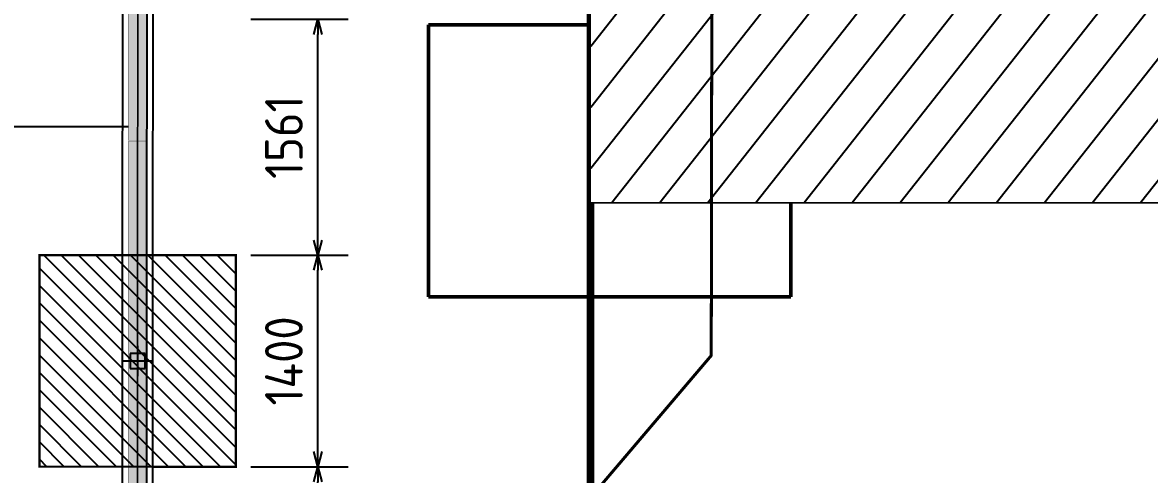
# Model space of a CAD drawing. Header units: centimetres. Extents: x -6122352 to 4157695, y -1694241 to 1947892.
# Drawn here: x 200890 to 208353, y -195084 to -192094 of the extents above; entities that cross this region are included whole.
import ezdxf
from ezdxf.xclip import XClip

# ---------------------------------------------------------------- set-up
doc = ezdxf.new("R2010")
doc.units = ezdxf.units.CM
doc.header["$MEASUREMENT"] = 0
doc.header["$XCLIPFRAME"] = 2
doc.header["$PDMODE"] = 66
doc.header["$PDSIZE"] = 100
doc.linetypes.add('DASHED2', pattern=[0.375, 0.25, -0.125])
doc.linetypes.add('XR-AR-END-SETTING OUT PLAN$0$23261-XR-AR-SI-GF$0$HIDDEN', pattern=[0.375, 0.25, -0.125])
for name, color, linetype in [('00-MI-DIM', 7, 'Continuous'), ('23585-XR-AR-BOUNDARY WALLS AND SETBACKS$0$setback', 7, 'XR-AR-END-SETTING OUT PLAN$0$23261-XR-AR-SI-GF$0$HIDDEN'), ('@MI-FOOTINGS', 7, 'Continuous'), ('@MI-MEP', 7, 'Continuous'), ('@MI-REF LAYER', 7, 'Continuous'), ('@MI-TYPE-02', 6, 'Continuous'), ('B_TH_6', 7, 'Continuous')]:
    doc.layers.add(name, color=color, linetype=linetype)
doc.layers.add('08-Compound Wall-2', color=6, linetype='Continuous', lineweight=25, true_color=0xff00ff)
doc.layers.add('23585-XR-AR-DAMAC PLOT LIMITS$0$1-End units', color=7, linetype='Continuous', lineweight=5, true_color=0xf8991e)
for name, color, linetype, lineweight in [('@ Foundations', 4, 'DASHED2', 50), ('A-ANNO-TEXT', 3, 'Continuous', 25), ('XR-AR-END-SETTING OUT PLAN$0$23585-XR-AR-END-GROUND FLOOR$0$A-GLAZ-SILL', 8, 'Continuous', 5), ('XR-AR-END-SETTING OUT PLAN$0$23585-XR-AR-END-GROUND FLOOR$0$A-GLAZ-WNDO', 232, 'Continuous', 9), ('XR-AR-END-SETTING OUT PLAN$0$23585-XR-AR-END-GROUND FLOOR$0$A-WALL', 7, 'Continuous', 30), ('XR-AR-END-SETTING OUT PLAN$0$23585-XR-AR-END-GROUND FLOOR$0$S-COLS', 51, 'Continuous', 40), ('XR-AR-END-SETTING OUT PLAN$0$23585-XR-AR-END-GROUND FLOOR$0$S-COLS-PATT', 8, 'Continuous', 5)]:
    doc.layers.add(name, color=color, linetype=linetype, lineweight=lineweight)
doc.styles.add('DIMTEXT', font='romans.shx', dxfattribs={"width": 0.8})
doc.styles.add('Schueco-BEMSTIL', font='isocpeur.ttf', dxfattribs={"width": 0.9})
doc.dimstyles.new('DIM-25', dxfattribs={"dimscale": 25, "dimtxt": 2.5, "dimasz": 2.5, "dimexe": 1.25, "dimexo": 0.625, "dimgap": 1, "dimtad": 1, "dimdec": 0, "dimdsep": 46, "dimtxsty": 'DIMTEXT', "dimblk": 'AROW', "dimcen": 2.5, "dimse1": 1, "dimse2": 1, "dimclrd": 1, "dimclre": 1, "dimclrt": 2, "dimadec": 0, "dimazin": 0, "dimtfac": 1, "dimtdec": 0, "dimtmove": 0, "dimatfit": 3, "dimfxl": 1, "dimarcsym": 0})
doc.dimstyles.new('MI- JWC-TXT-2.5 MM', dxfattribs={"dimscale": 1.5, "dimtxt": 2.5, "dimasz": 1, "dimexe": 2, "dimexo": 1, "dimgap": 1, "dimtad": 1, "dimdec": 0, "dimdsep": 46, "dimtxsty": 'Schueco-BEMSTIL', "dimblk": 'OPEN30', "dimcen": 0, "dimdle": 2, "dimclrd": 140, "dimclre": 8, "dimclrt": 40, "dimadec": 0, "dimazin": 2, "dimtfac": 1, "dimtdec": 0, "dimtix": 1, "dimtmove": 2, "dimatfit": 3, "dimldrblk": 'OPEN', "dimfxl": 2, "dimlwd": -1, "dimlwe": -1, "dimarcsym": 0})

# ---------------------------------------------------------------- blocks, each defined once
blk = doc.blocks.new('23585-XR-AR-BOUNDARY WALLS AND SETBACKS')
at = {"layer": '08-Compound Wall-2'}
for points in [[(496656.9377865804, 2768927.505272538), (496674.559058107, 2768911.359228566)], [(496656.8026714497, 2768927.357814403), (496674.4239441646, 2768911.211769342)]]:
    blk.add_lwpolyline(points, dxfattribs=at)
at = {"layer": '23585-XR-AR-BOUNDARY WALLS AND SETBACKS$0$setback', "ltscale": 40, "const_width": 0.05}
blk.add_lwpolyline([(496708.0406438045, 2768950.120043312), (496693.663791774, 2768963.294233718), (496689.5103761934, 2768958.761377597), (496685.4569982172, 2768954.337601631), (496681.4035982172, 2768949.913801632), (496677.3501982168, 2768945.490001631), (496673.296798217, 2768941.066201632), (496669.2433525761, 2768936.642551821), (496665.1899982168, 2768932.218801632), (496661.0350974354, 2768927.684276163), (496675.4122998838, 2768914.510712463), (496679.567171471, 2768919.045071644), (496683.6205508898, 2768923.468849182), (496687.6739508901, 2768927.892649183, -5.629847360037671e-06), (496687.6739755599, 2768927.892676106), (496691.72737371, 2768932.316274087), (496695.7807508893, 2768936.740049183), (496699.8341508901, 2768941.163849182), (496703.8875508895, 2768945.587649183), (496708.0406438045, 2768950.120043312)], format="xyb", dxfattribs=at)
blk = doc.blocks.new('A$C9d9485f6')
at = {"layer": 'A-ANNO-TEXT', "rotation": 312.4881850805905}
blk.add_blockref('23585-XR-AR-BOUNDARY WALLS AND SETBACKS', (-2377088.534775567, -1504219.252137818), dxfattribs=at)
blk = doc.blocks.new('23585-XR-AR-DAMAC PLOT LIMITS')
at = {"layer": '23585-XR-AR-DAMAC PLOT LIMITS$0$1-End units', "color": 251, "true_color": 0x636466}
for points in [[(496656.7965000002, 2768927.4991), (496662.9780999999, 2768934.2455), (496680.6731000002, 2768918.0317), (496674.4914999995, 2768911.285499999)], [(496650.6149000004, 2768920.752900001), (496656.7965000002, 2768927.4991), (496674.4914999995, 2768911.285499999), (496668.3101000004, 2768904.539100001)]]:
    blk.add_lwpolyline(points, close=True, dxfattribs=at)
blk = doc.blocks.new('A$Cf093b529')
at = {"layer": 'A-ANNO-TEXT'}
blk.add_blockref('23585-XR-AR-DAMAC PLOT LIMITS', (-495391.9901121984, -2768603.441896566), dxfattribs=at)
blk = doc.blocks.new('A$Cdfac6afe')
at = {"color": 1, "true_color": 0xeb0000, "const_width": 0.008}
blk.add_lwpolyline([(54.30210460536182, -0.0001132907345890999), (54.30212188418955, -23.99998516379856), (45.15206074342132, -24.00014000432566), (39.15205590939149, -24.00017810286954), (33.15205107722431, -24.00021620094776), (27.15219370182604, -24.00011918554083), (21.1521888691932, -24.00015728361905), (15.15204892121255, -24.00004792306572), (9.152044089045376, -24.00008602114394), (-0.0005602119490504265, -24.00012975861318), (0, 0), (9.152174268849194, -7.903296500444412e-05), (15.15231421589851, -0.0001883944496512413), (21.15231904899701, -0.0001502949744462967), (27.15232388256118, -0.000112197594717145), (33.15204614261165, -6.175367161631584e-05), (39.15205097524449, -2.365559339523315e-05), (45.15205580927432, 1.444295048713684e-05)], close=True, dxfattribs=at)
blk = doc.blocks.new('A$Ca33b49e3')
at = {"color": 1, "true_color": 0xeb0000, "const_width": 0.007999999999999998}
blk.add_lwpolyline([(54.29814858036116, -0.0001609371975064278), (54.29720834223554, -24.00027834693901), (45.14985016500577, -24.00008945981972), (39.14984533144161, -24.0001031961292), (33.14984049880877, -24.00011693080887), (27.14983566477895, -24.00013066711836), (21.14997829124331, -24.00000928901136), (15.14997345674783, -24.00002302508801), (9.149968625046313, -24.00003675976768), (-8.017243817448616e-05, -23.9998718732968), (-4.656612873077393e-10, 0), (9.150196255650371, -2.977252006530762e-05), (15.15020108781755, -1.603760756552219e-05), (21.15005846275017, -0.0001374147832393646), (27.15006329538301, -0.0001236796379089355), (33.15006812987849, -0.0001099442597478628), (39.15007296204567, -9.620841592550278e-05), (45.15007779607549, -8.247233927249908e-05)], close=True, dxfattribs=at)
blk = doc.blocks.new('XR-AR-END-SETTING OUT PLAN$0$23585-XR-AR-END-GROUND FLOOR$0$A$C75a8815d')
at = {"layer": 'XR-AR-END-SETTING OUT PLAN$0$23585-XR-AR-END-GROUND FLOOR$0$S-COLS', "color": 252, "lineweight": 30}
blk.add_lwpolyline([(3.814697265625e-06, 0.001664876937866211), (3.814697265625e-06, 550.001665353775), (250.0000038146973, 550.0016646385193), (250.0000038146973, 0.001665115356445312)], close=True, dxfattribs=at)
blk = doc.blocks.new('XR-AR-END-SETTING OUT PLAN')
at = {"layer": 'XR-AR-END-SETTING OUT PLAN$0$23585-XR-AR-END-GROUND FLOOR$0$A-GLAZ-SILL', "color": 8}
blk.add_line((3250.100986972451, 6049.997144699097), (3250.10133947432, 8199.998291492462), dxfattribs=at)
at = {"layer": 'XR-AR-END-SETTING OUT PLAN$0$23585-XR-AR-END-GROUND FLOOR$0$A-GLAZ-WNDO', "color": 8}
for p, q in [((3150.100986912847, 6099.997143745422), (3150.101339116693, 8199.998291015625)), ((3000.100986972451, 6049.997144699097), (3000.100986972451, 6099.997144699097)), ((3000.100986972451, 6099.997144699097), (3150.100986912847, 6099.997143745422)), ((3000.100986972451, 6049.997144699097), (3250.100986972451, 6049.997144699097)), ((3150.100986912847, 6099.997143745422), (3150.100987151265, 6049.997144699097))]:
    blk.add_line(p, q, dxfattribs=at)
for points in [[(3000.100986972451, 6099.997144699097), (3000.101213410497, 7447.998108863831)], [(3050.100986853242, 6746.998108386993), (3050.1009863168, 6099.997145175934)]]:
    blk.add_lwpolyline(points, dxfattribs=at)
at = {"layer": 'XR-AR-END-SETTING OUT PLAN$0$23585-XR-AR-END-GROUND FLOOR$0$A-WALL', "color": 8}
for points in [[(3250.12934859097, 5750.006791114807), (3250.100409820676, 5750.006854534149), (3250.100986972451, 6049.997144699097), (3000.129348531365, 6049.997144699097), (3000.129348650575, 5499.999974727631), (3250.129348769784, 5500.006791591644)], [(3250.129348710179, 5499.998108386993), (7760.105232134461, 5500.00174665451), (7760.105232253671, 5750.00045633316), (3250.129348531365, 5749.997789859772)]]:
    blk.add_lwpolyline(points, close=True, dxfattribs=at)
at = {"layer": 'XR-AR-END-SETTING OUT PLAN$0$23585-XR-AR-END-GROUND FLOOR$0$S-COLS-PATT', "color": 8}
blk.add_blockref('XR-AR-END-SETTING OUT PLAN$0$23585-XR-AR-END-GROUND FLOOR$0$A$C75a8815d', (3000.129344239831, 5499.998310089111), dxfattribs=at)
blk = doc.blocks.new('END UNIT')
at = {"xscale": 0.001, "yscale": 0.001, "zscale": 0.001}
blk.add_blockref('XR-AR-END-SETTING OUT PLAN', (-9.150201729830158, 0), dxfattribs=at)
blk = doc.blocks.new('TH_6')
blk.add_blockref('END UNIT', (495802.3053798428, 2769163.996563952))
blk = doc.blocks.new('23585-XR-AR-MALDIVE-3$0$TH_6')
at = {"layer": 'B_TH_6', "xscale": 1.000019685734281, "yscale": 1.000019685734281, "zscale": 1.000019685734281}
blk.add_blockref('TH_6', (-9.760182827245444, -54.51303543616086), dxfattribs=at)
at = {"layer": '@ Foundations', "linetype": 'DASHED2', "ltscale": 25}
blk.add_lwpolyline([(495795.0801980724, 2769168.87185416), (495797.4801980732, 2769168.87185416), (495797.4801980727, 2769170.671854159), (495795.0801980724, 2769170.671854159)], close=True, dxfattribs=at)
blk = doc.blocks.new('AROW')
at = {"color": 1, "ltscale": 100}
for p, q in [((0, 0), (-3, 0)), ((-1.455191522836685e-11, -1), (-1.455191522836685e-11, 1))]:
    blk.add_line(p, q, dxfattribs=at)
blk.add_solid([(-1.279999999998836, 0.2133333333331393), (-1.279999999998836, -0.2133333333331393), (0, 0)], dxfattribs=at)
blk = doc.blocks.new('*D637')
at = {"layer": '@MI-REF LAYER', "color": 1, "lineweight": -2, "transparency": 16777216}
for p, q in [((200302.4404711813, -198783.4466655993), (200303.5069783401, -192783.695762514)), ((201592.9254256797, -192783.7999676952), (200303.3820005619, -192783.5707402962)), ((201591.8588740813, -198783.8008707766), (200302.3154489635, -198783.5716433775))]:
    blk.add_line(p, q, dxfattribs=at)
at = {"layer": 'Defpoints', "color": 0, "transparency": 16777216}
for p in [(200303.5070005599, -192783.570762516), (201593.0504256777, -192783.799989915), (201591.9838740793, -198783.8008929964)]:
    blk.add_point(p, dxfattribs=at)
at = {"layer": '@MI-REF LAYER', "color": 1, "lineweight": -2, "transparency": 16777216, "xscale": 0.125, "yscale": 0.125, "zscale": 0.125}
for p, rotation in [((200303.5070005599, -192783.570762516), 89.98981518410335), ((200302.4404489615, -198783.5716655973), 269.9898151841033)]:
    blk.add_blockref('AROW', p, dxfattribs=dict(at, rotation=rotation))
at = {"layer": '@MI-REF LAYER', "color": 2, "transparency": 16777216, "insert": (200302.8487247627, -195783.5711918368), "char_height": 0.15, "attachment_point": 5, "rotation": 89.98981518410335, "style": 'DIMTEXT'}
blk.add_mtext('6000001', dxfattribs=at)
blk = doc.blocks.new('A$C501b3e2d')
at = {"color": 1, "true_color": 0xeb0000, "const_width": 0.008}
blk.add_lwpolyline([(54.30210460536182, -0.0001132907345890999), (54.30212188372388, -23.99998516403139), (45.15206074342132, -24.00014000432566), (39.15205590939149, -24.00017810286954), (33.15205107722431, -24.00021620094776), (27.15219370182604, -24.00011918554083), (21.1521888691932, -24.00015728361905), (15.15204892121255, -24.00004792306572), (9.152044089045376, -24.00008602114394), (-0.0005602119490504265, -24.00012975838035), (0, 0), (9.152174268383533, -7.903296500444412e-05), (15.15231421543285, -0.0001883944496512413), (21.15231904899701, -0.0001502949744462967), (27.15232388209552, -0.0001121978275477886), (33.15204614261165, -6.175367161631584e-05), (39.15205097524449, -2.365559339523315e-05), (45.15205580927432, 1.444295048713684e-05)], close=True, dxfattribs=at)
blk = doc.blocks.new('A$C4030e24e')
at = {"color": 1, "true_color": 0xeb0000, "const_width": 0.008}
blk.add_lwpolyline([(54.29814858036116, -0.0001609371975064278), (54.2972083427012, -24.00027834670618), (45.14985016500577, -24.00008946005255), (39.14984533144161, -24.0001031961292), (33.14984049880877, -24.00011693080887), (27.14983566477895, -24.00013066735119), (21.14997829170898, -24.00000928901136), (15.14997345721349, -24.00002302508801), (9.149968625046313, -24.00003675976768), (-8.017197251319885e-05, -23.9998718732968), (0, 0), (9.150196256116033, -2.977252006530762e-05), (15.15020108828321, -1.603737473487854e-05), (21.15005846321583, -0.0001374147832393646), (27.15006329584867, -0.0001236796379089355), (33.15006813034415, -0.0001099440269172192), (39.15007296251133, -9.620841592550278e-05), (45.15007779607549, -8.247233927249908e-05)], close=True, dxfattribs=at)
blk = doc.blocks.new('T2-FOOTING PLAN')
at = {"layer": '@MI-FOOTINGS', "transparency": 33554679}
h = blk.add_hatch(dxfattribs=at)
h.set_pattern_fill('ANSI31', color=8, scale=650)
h.set_pattern_definition([(45, (0, 0), (-57.45242597140699, 57.45242597140699), [])])
h.paths.add_polyline_path([(-700, 650), (700, 650), (700, -650), (-700, -650)])
at = {"layer": '@MI-FOOTINGS', "color": 160, "true_color": 0x3340f0, "const_width": 15}
blk.add_lwpolyline([(-700, 650), (700, 650), (700, -650), (-700, -650)], close=True, dxfattribs=at)
at = {"layer": '@MI-FOOTINGS', "color": 30}
blk.add_point((0, 0), dxfattribs=at)
blk = doc.blocks.new('_Open30')
at = {"color": 0, "linetype": 'ByBlock', "lineweight": -2}
for p, q in [((-1, 0.26794919), (0, 0)), ((0, 0), (-1, -0.26794919)), ((0, 0), (-1, 0))]:
    blk.add_line(p, q, dxfattribs=at)
blk = doc.blocks.new('*D762')
at = {"layer": '00-MI-DIM', "color": 8, "transparency": 16777216}
for p, q in [((2150.459416394064, -749.9980812547788), (2150.459416394064, -1393.432728080114)), ((3750.459463168372, -749.9995970388678), (3750.459463168373, -1393.432728080113))]:
    blk.add_line(p, q, dxfattribs=at)
at = {"layer": '00-MI-DIM', "color": 140, "transparency": 16777216}
blk.add_line((2250.459416394064, -1193.432728080114), (3650.459463168373, -1193.432728080113), dxfattribs=at)
at = {"layer": 'Defpoints', "color": 0, "transparency": 16777216}
for p in [(2150.459416394063, -649.99808125478), (3750.459463168371, -649.9995970388699), (3750.459463168371, -1193.432728080115)]:
    blk.add_point(p, dxfattribs=at)
at = {"layer": '00-MI-DIM', "color": 140, "transparency": 16777216, "xscale": 100, "yscale": 100, "zscale": 100, "rotation": 179.9999999999999}
blk.add_blockref('_Open30', (2150.459416394064, -1193.432728080114), dxfattribs=at)
at = {"layer": '00-MI-DIM', "color": 140, "transparency": 16777216, "xscale": 100, "yscale": 100, "zscale": 100}
blk.add_blockref('_Open30', (3750.459463168373, -1193.432728080113), dxfattribs=at)
at = {"layer": '00-MI-DIM', "color": 40, "transparency": 16777216, "insert": (2950.459439781218, -968.4327280801145), "char_height": 250, "attachment_point": 5, "style": 'Schueco-BEMSTIL'}
blk.add_mtext('1600', dxfattribs=at)
blk = doc.blocks.new('_Open')
at = {"color": 0, "linetype": 'ByBlock', "lineweight": -2}
for p, q in [((-1, 0.1666666666666667), (0, 0)), ((-1, -0.1666666666666667), (0, 0)), ((0, 0), (-1, 0))]:
    blk.add_line(p, q, dxfattribs=at)
blk = doc.blocks.new('*D777')
at = {"layer": '00-MI-DIM', "color": 8, "transparency": 16777216}
for p, q in [((3750.459463168372, -749.9995970389697), (3750.459463168373, -1393.4327280802)), ((5150.4594631684, -749.9995970390561), (5150.4594631684, -1393.432728080199))]:
    blk.add_line(p, q, dxfattribs=at)
at = {"layer": '00-MI-DIM', "color": 140, "transparency": 16777216}
blk.add_line((3850.459463168373, -1193.4327280802), (5050.4594631684, -1193.4327280802), dxfattribs=at)
at = {"layer": 'Defpoints', "color": 0, "transparency": 16777216}
for p in [(3750.459463168371, -649.9995970389717), (5150.4594631684, -649.999597039059), (5150.459463168399, -1193.432728080202)]:
    blk.add_point(p, dxfattribs=at)
at = {"layer": '00-MI-DIM', "color": 140, "transparency": 16777216, "xscale": 100, "yscale": 100, "zscale": 100, "rotation": 179.9999999999999}
blk.add_blockref('_Open30', (3750.459463168373, -1193.4327280802), dxfattribs=at)
at = {"layer": '00-MI-DIM', "color": 140, "transparency": 16777216, "xscale": 100, "yscale": 100, "zscale": 100}
blk.add_blockref('_Open30', (5150.4594631684, -1193.432728080199), dxfattribs=at)
at = {"layer": '00-MI-DIM', "color": 40, "transparency": 16777216, "insert": (4450.459463168387, -968.4327280802017), "char_height": 250, "attachment_point": 5, "style": 'Schueco-BEMSTIL'}
blk.add_mtext('1400', dxfattribs=at)
blk = doc.blocks.new('*D778')
at = {"layer": '00-MI-DIM', "color": 8, "transparency": 16777216}
for p, q in [((5150.4594631684, -749.9995970389688), (5150.4594631684, -1393.432728080091)), ((6711.385692516689, -748.9213934667603), (6711.385692516689, -1393.432728080091))]:
    blk.add_line(p, q, dxfattribs=at)
at = {"layer": '00-MI-DIM', "color": 140, "transparency": 16777216}
blk.add_line((5250.4594631684, -1193.432728080091), (6611.385692516689, -1193.432728080091), dxfattribs=at)
at = {"layer": 'Defpoints', "color": 0, "transparency": 16777216}
for p in [(5150.4594631684, -649.9995970389717), (6711.385692516687, -648.921393466764), (6711.385692516687, -1193.432728080094)]:
    blk.add_point(p, dxfattribs=at)
at = {"layer": '00-MI-DIM', "color": 140, "transparency": 16777216, "xscale": 100, "yscale": 100, "zscale": 100, "rotation": 179.9999999999999}
blk.add_blockref('_Open30', (5150.4594631684, -1193.432728080091), dxfattribs=at)
at = {"layer": '00-MI-DIM', "color": 140, "transparency": 16777216, "xscale": 100, "yscale": 100, "zscale": 100}
blk.add_blockref('_Open30', (6711.385692516689, -1193.432728080091), dxfattribs=at)
at = {"layer": '00-MI-DIM', "color": 40, "transparency": 16777216, "insert": (5930.922577842543, -968.4327280800932), "char_height": 250, "attachment_point": 5, "style": 'Schueco-BEMSTIL'}
blk.add_mtext('1561', dxfattribs=at)
blk = doc.blocks.new('A$Cf744b3d2')
at = {"layer": '@MI-TYPE-02'}
h = blk.add_hatch(color=256, dxfattribs=at)
h.dxf.hatch_style = 1
h.paths.add_polyline_path([(5901.406811821071, 63.2088339099646), (-0.4458329489862081, 59.99999714994919), (-0.4668720423651394, -60.00000100570469), (5901.385772727663, -56.79116424568201)])
h.paths.add_polyline_path([(11911.40671944994, 62.15512598369969), (5911.406811667373, 63.20708065230428), (5911.385772573994, -56.79291750335688), (11911.38568035662, -57.84487217195419)])
h.paths.add_polyline_path([(17921.40662707892, 61.10141805747844), (11921.4067192963, 62.15337272609759), (11921.38568020292, -57.84662542956357), (17921.38558798557, -58.89858009817544)])
h.paths.add_polyline_path([(23931.40653470781, 60.04771013115533), (17931.40662692525, 61.0996647997672), (17931.38558783184, -58.90033335589396), (23931.38549561449, -59.95228802450583)])
h.paths.add_polyline_path([(24070.91296065273, 60.03057147288928), (30070.91296065273, 60.03057147288928), (30070.91296065273, -59.96942852711072), (24070.91296065273, -59.969428527118)])
h.paths.add_polyline_path([(30080.91296065276, 60.03057147282379), (36080.91296065273, 60.03057147281652), (36080.91296065273, -59.96942852718348), (30080.91296065273, -59.96942852717621)])
h.paths.add_polyline_path([(36090.91296065279, 60.03057147264917), (42090.91296065276, 60.03057147264917), (42090.91296065276, -59.96942852735083), (36090.91296065276, -59.96942852735083)])
h.paths.add_polyline_path([(42100.91296065276, 60.03057147252548), (47999.96895569476, 59.7409621197512), (47999.96895569476, -60.2590378802488), (42100.91296065276, -59.96942852747452)])
at = {"layer": '@MI-TYPE-02', "const_width": 2.5}
for points in [[(5901.406811821071, 63.2088339099646), (-0.4458329489862081, 59.99999714994919), (-0.4668720423651394, -60.00000100570469), (5901.385772727663, -56.79116424568201)], [(11911.40671944994, 62.15512598369969), (5911.406811667373, 63.20708065230428), (5911.385772573994, -56.79291750335688), (11911.38568035662, -57.84487217195419)]]:
    blk.add_lwpolyline(points, close=True, dxfattribs=at)
at = {"layer": '@MI-FOOTINGS'}
blk.add_blockref('T2-FOOTING PLAN', (4450.459463168372, 0.0004029610281577334), dxfattribs=at)
at = {"layer": '00-MI-DIM'}
for base, p1, p2, picture, middle in [((3750.459463168371, -1193.432728080115), (2150.459416394064, -649.9980812547801), (3750.459463168372, -649.99959703887), '*D762', (2950.459439781217, -968.4327280801149)), ((5150.459463168399, -1193.432728080202), (3750.459463168372, -649.9995970389718), (5150.459463168401, -649.9995970390592), '*D777', (4450.459463168386, -968.4327280802023))]:
    dim = blk.add_linear_dim(base=base, p1=p1, p2=p2, dimstyle='MI- JWC-TXT-2.5 MM', dxfattribs=at)
    dim.commit()
    dim.dimension.update_dxf_attribs({"geometry": picture, "text_midpoint": middle})
dim = blk.add_linear_dim(base=(6711.385692516658, -1193.432728080094), p1=(5150.459463168372, -649.9995970389718), p2=(6711.385692516662, -648.9213934667641), dimstyle='MI- JWC-TXT-2.5 MM', dxfattribs=at)
dim.commit()
dim.dimension.update_dxf_attribs({"geometry": '*D778', "text_midpoint": (5930.922577842514, -968.4327280800941), "insert": (-2.91038304567337e-11, 0)})

msp = doc.modelspace()

# ---------------------------------------------------------------- block references
at = {"layer": '@MI-MEP', "color": 10, "xscale": 1000, "yscale": 1000, "zscale": 1000}
for name, p, rotation in [('A$Cdfac6afe', (147354.1462922904, -174774.3753157409), 359.9900285576007), ('A$Ca33b49e3', (201654.9869249628, -174783.9562943629), 359.9921241328008)]:
    msp.add_blockref(name, p, dxfattribs=dict(at, rotation=rotation))
at = {"layer": '@MI-REF LAYER', "xscale": 1000, "yscale": 1000, "zscale": 1000}
msp.add_blockref('A$C9d9485f6', (-23958.95045533385, 48155.57226163784), dxfattribs=at)
at = {"layer": '@MI-REF LAYER', "xscale": 1000, "yscale": 1000, "zscale": 1000, "rotation": 312.4882903633292}
msp.add_blockref('A$Cf093b529', (-891608.7329339073, 539022.7201118186), dxfattribs=at)
at = {"layer": '@MI-REF LAYER', "color": 10, "xscale": 1000, "yscale": 1000, "zscale": 1000, "rotation": 359.9897739949772}
msp.add_blockref('A$C501b3e2d', (147354.1464955246, -174773.3596860128), dxfattribs=at)

# ---------------------------------------------------------------- dimensions: what is measured, and where the dimension line sits
at = {"layer": '@MI-REF LAYER', "color": 10}
dim = msp.add_aligned_dim(p1=(201591.9838740792, -198783.8008929963), p2=(201593.0504256776, -192783.799989915), distance=1289.5434454912452, dimstyle='DIM-25', override={"dimtxt": 0.006, "dimasz": 0.005, "dimexe": 0.005, "dimexo": 0.005, "dimgap": 0.002, "dimlfac": 1000, "dimse1": 0, "dimse2": 0, "dimtmove": 1}, dxfattribs=at)
dim.commit()
dim.dimension.update_dxf_attribs({"geometry": '*D637', "text_midpoint": (200302.8487247627, -195783.5711918368)})

# ---------------------------------------------------------------- next in the draw order: block references
at = {"layer": '@MI-REF LAYER'}
ref = msp.add_blockref('23585-XR-AR-MALDIVE-3$0$TH_6', (-496073033.0227511, -2769276523.707918), dxfattribs=dict(at, xscale=1000, yscale=1000, zscale=1000, rotation=359.9900366873122))
XClip(ref).set_block_clipping_path([(495793.2153440099, 2769163.996527888), (495847.25264388043, 2769163.9980816934), (495847.2535734456, 2769187.9362377487), (495838.31688864017, 2769187.896388863), (495832.31688489346, 2769187.89635137), (495826.3168800613, 2769187.896313879), (495820.3168752268, 2769187.8962763874), (495814.31687039416, 2769187.8962388965), (495808.3170107673, 2769187.896336519), (495802.31700818706, 2769187.896299028), (495793.2156468914, 2769187.9363993215)])

# ---------------------------------------------------------------- next in the draw order: wipeouts: each hides what was drawn before it
at = {"color": 10}
msp.add_wipeout([(252953.9293134061, -193292.59912833816), (252956.45606858606, -179019.04620368173), (246707.92775005015, -179017.94346362105), (246706.41464879588, -179318.59646247452), (210905.45955806397, -179312.40838969318), (210905.56034103243, -179011.733896279), (204655.2718031127, -179010.81744755158), (204653.18021103583, -193284.19998067056), (252953.92312661317, -193292.59912710532)], dxfattribs=at).dxf.layer = '@MI-REF LAYER'

# ---------------------------------------------------------------- next in the draw order: hatches: boundary and pattern name
at = {"layer": '@MI-REF LAYER', "transparency": 33554508}
h = msp.add_hatch(dxfattribs=at)
h.set_pattern_fill('ANSI31', color=256, scale=1999.999998458916, angle=186.7223562192661)
h.set_pattern_definition([(231.7223562192661, (0, 0), (196.2545353839106, -154.8681931350904), [])])
h.paths.add_polyline_path([(252953.9240713705, -193292.5991271774), (252956.4560685877, -179019.0462036925), (246706.3323609203, -179019.4047623739), (246706.4146450273, -179318.5831506657), (210905.2086988569, -179312.3575898266), (210905.2609748923, -179011.7337964919), (204655.271828042, -179010.6469901637), (204653.1789682354, -193284.1999801868)])

# ---------------------------------------------------------------- next in the draw order: linework, layer by layer
at = {"layer": '@MI-REF LAYER', "color": 1, "const_width": 20}
msp.add_lwpolyline([(201679.2963256092, -198729.7493558412), (205451.3951391517, -194297.4628611607), (205458.6401338966, -189488.871276247), (206400.6328516094, -189487.9312753555), (205458.6401338966, -189488.871276247), (205458.2342876925, -178513.3828626874), (201680.2857345782, -174883.8620184888)], dxfattribs=at)
at = {"layer": '@MI-REF LAYER', "const_width": 5.000000000000001}
msp.add_lwpolyline([(252953.9240713705, -193292.5991271774), (252956.4560685877, -179019.0462036925), (246706.3323609203, -179019.4047623739), (246706.4146450273, -179318.5831506657), (210905.2086988569, -179312.3575898266), (210905.2609748923, -179011.7337964919), (204655.271828042, -179010.6469901637), (204653.1789682354, -193284.1999801868)], close=True, dxfattribs=at)

# ---------------------------------------------------------------- next in the draw order: block references
at = {"layer": '@MI-REF LAYER', "color": 10, "xscale": 1000, "yscale": 1000, "zscale": 1000, "rotation": 359.9934397379834}
msp.add_blockref('A$C4030e24e', (201656.2498995282, -174785.2032427092), dxfattribs=at)
at = {"layer": '@MI-TYPE-02', "rotation": 89.98973417812736}
msp.add_blockref('A$Cf744b3d2', (201651.9839935414, -198783.3992229489), dxfattribs=at)

doc.saveas('drawing.dxf')
